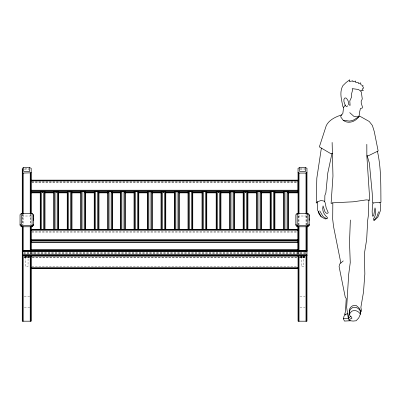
<?xml version="1.0" encoding="UTF-8"?>
<svg xmlns="http://www.w3.org/2000/svg" width="401" height="401" viewBox="0 0 401 401"><rect width="100%" height="100%" fill="white"/><g stroke="black" fill="none" stroke-linecap="round" stroke-linejoin="round"><path stroke-width="0.3" stroke-dasharray="2 1.5" d="M298.048 225.001L298.048 213.798M298.349 225.091L298.349 213.898M299.006 224.936L299.006 214.244M303.843 255.873L303.843 266.394L301.171 266.394L301.171 255.257L301.171 257.567M306.008 224.936L306.008 214.244M306.665 225.091L306.665 213.898M306.971 225.001L306.971 213.798M29.734 307.171L29.263 307.472L24.2 307.472M24.827 168.781L29.027 168.781M300.199 168.781L305.006 168.781M24.386 169.813L29.057 169.813M300.174 169.813L304.84 169.813M31.809 181.628L297.422 181.628M31.809 182.064L297.422 182.064M31.809 182.766L297.422 182.766M42.09 192.625L43.168 192.625M55.584 192.625L56.661 192.625M69.077 192.625L70.155 192.625M149.367 192.625L150.445 192.625M162.861 192.625L163.939 192.625M176.355 192.625L177.432 192.625M218.019 192.625L219.096 192.625M231.512 192.625L232.59 192.625M245.006 192.625L246.084 192.625M41.834 192.691L43.087 192.691M55.614 192.691L56.867 192.691M162.736 192.691L163.989 192.691M217.863 192.691L219.116 192.691M244.8 192.691L246.054 192.691M41.834 192.851L43.087 192.851M55.614 192.851L56.867 192.851M162.736 192.851L163.989 192.851M217.863 192.851L219.116 192.851M244.8 192.851L246.054 192.851M21.98 216.014L30.872 216.014M297.763 216.014L307.251 216.014M31.809 231.407L297.422 231.407M31.809 232.109L297.422 232.109M23.514 252.72L306.971 252.72M23.514 253.046L306.344 253.036M23.514 253.191L306.344 253.181M25.388 256.284L28.055 256.284M301.171 256.284L303.843 256.284M29.769 256.505L24.135 256.59M305.091 256.505L299.462 256.59M29.769 256.725L24.135 256.735L29.769 256.755M305.091 256.725L299.462 256.735L305.091 256.755M24.135 257.051L29.769 257.061M299.462 257.061L305.091 257.051M24.135 257.236L29.769 257.221M32.27 257.221L296.956 257.236M299.462 257.236L305.091 257.221M25.388 257.497L28.055 257.497M301.171 257.497L303.843 257.497M24.135 257.517L29.769 257.507M32.27 257.517L296.956 257.507M299.462 257.517L305.091 257.507M31.809 266.565L297.422 266.565M24.2 296.269L29.263 296.264L29.734 296.57M299.968 296.264L305.026 296.269M299.968 307.472L305.026 307.472M306.008 252.334L306.008 253.743M303.843 255.257L303.843 257.567M299.006 252.334L299.006 253.743M298.349 252.334L298.349 253.708M298.048 252.334L298.048 253.663M297.291 252.404L297.291 253.602M33.263 252.404L33.263 253.602M31.183 252.334L31.183 253.663M30.877 213.898L30.877 225.091M30.877 252.334L30.877 253.708M30.225 214.244L30.225 224.936M30.225 252.334L30.225 253.743M28.055 255.257L28.055 266.394L25.388 266.394L25.388 255.257M23.218 214.244L23.218 224.936M22.566 213.898L22.566 225.091M22.261 213.798L22.261 225.001"/><path stroke-width="0.6" d="M33.393 225.397L33.393 214.746L32.06 213.382L21.383 213.382L20.05 214.746L20.05 225.397L21.383 226.765L32.06 226.765L33.393 225.397L33.393 224.415L32.06 225.568L21.383 225.568L20.05 224.415M297.171 213.773L297.171 226.765L307.843 226.765L309.181 225.397L309.181 214.746L307.843 213.382L297.171 213.382L295.838 214.746L295.838 225.397L297.171 226.765M298.048 249.908L298.048 226.139M298.048 213.798L298.048 168.31L299.602 167.643L305.602 167.643L306.971 168.31L306.971 213.798M298.349 213.527L298.349 172.836L298.048 172.335M299.006 213.618L299.006 173.067L298.349 172.836M299.602 167.643L299.602 171.448L305.602 171.448L305.602 167.643M306.008 213.618L306.008 173.067L306.971 172.335M306.665 213.527L306.665 172.836M306.971 251.141L306.971 226.139M307.843 213.773L307.843 226.765M366.82 144.29L366.86 155.959L369.762 200.209L366.344 199.873L353.271 201.798L332.83 202.821L332.7 219.347L333.582 226.705L340.845 263.011M368.83 200.114L368.414 215.217L367.717 220.079L366.669 239.457L364.369 253.813L364.84 273.993L363.501 292.048L360.89 307.226L361.562 311.371L360.574 311.056L359.552 308.479L356.409 305.637C353.131 304.369 350.158 306.935 349.216 309.968L349.782 315.602L351.471 316.98L351.933 318.103L351.507 318.695L350.384 318.825L349.065 320.178L350.319 320.77L353.121 321.066L356.118 320.77L358.75 317.933L360.725 313.361L360.574 311.056M350.359 219.999L349.517 242.42L350.253 262.55L348.68 274.434L346.654 307.562L348.203 317.657L348.835 317.978L348.705 319.161L349.065 320.178M345.286 105.067L343.612 107.343L342.845 113.388L340.875 115.924L340.76 116.952L343.161 120.235C348.344 124.435 355.983 121.583 359.065 116.22M321.371 148.089L316.82 178.184L316.244 203.086L317.472 201.818L321.101 200.46L324.775 201.277L324.87 195.442L325.868 192.816L327.787 173.042L331.928 153.618M350.319 320.77L344.444 321.066L343.426 318.8L344.033 316.158L345.938 314.123L347.617 313.833M378.614 211.728L376.95 216.605L373.857 220.48L373.441 218.911C375.852 215.758 376.293 211.593 375 207.888L373.677 215.738L372.845 216.204L372.379 215.873L372.168 211.628L372.509 204.816L373.211 202.911L380.95 202.299C380.734 185.282 381.261 168.069 377.421 151.327L378.138 150.961L374.283 131.613L372.404 125.488L369.246 121.483L360.454 116.541L358.785 116.16L358.268 116.611L356.294 116.826L353.872 116.345L349.712 112.616M349.567 314.615L350.218 312.72L352.103 311.041C355.186 309.657 358.905 311.271 360.364 314.244M358.785 116.16L359.306 115.303L359.281 113.468L360.439 108.465L362.389 107.989L362.504 107.157L361.251 103.237L361.176 101.308L362.278 98.962L361.371 92.345L360.775 91.082L358.389 89.478L352.198 88.636L352.594 90.08L351.446 94.29L351.692 96.786L349.792 100.962L350.093 105.403L348.725 104.621C348.875 102.11 347.868 99.463 345.837 97.919L344.705 98.115L343.923 99.428L343.923 101.523L344.945 104.536L346.208 106.521L346.99 106.521L347.642 105.709M30.877 213.527L30.877 172.836L31.183 172.335M324.349 201.182L325.136 202.66L326.203 207.934L328.229 212.67L327.812 213.232L326.384 213.257L324.995 211.853L323.056 205.919C321.792 210.209 323.928 214.685 327.296 217.357L327.391 218.274L326.92 218.836L326.203 218.48L325.883 218.946L324.925 218.821L321.396 216.896L317.672 210.39L317.472 201.818M360.775 91.082L361.732 90.125L363.266 90.711L362.324 88.872L363.652 88.06L362.574 86.235L363.161 85.859L360.82 84.601L360.72 82.897L358.554 83.614L358.344 82.491L355.582 82.36L355.722 81.057L352.93 81.774L352.825 80.832L349.366 81.548L349.767 79.804L346.013 82.581L342.835 85.724C339.146 92.456 341.622 99.749 342.895 106.706L343.612 107.343M350.524 316.399L348.835 317.978L348.509 316.494L349.687 310.514L350.995 308.675L353.206 307.256L355.782 307.306L358.359 308.57L359.953 310.354L360.725 313.361M343.276 260.881L339.667 264.043L339.091 266.6L345.216 297.006L346.233 298.585L345.467 311.657L344.509 314.695L345.938 314.123M358.519 117.057L352.885 120.405L349.451 121.087L343.161 120.235M31.183 213.798L31.183 168.31L29.629 167.643L23.624 167.643L22.261 168.31L22.261 213.798M377.421 151.327L368.679 155.613L366.86 155.959M45.007 229.828L45.007 191.884L41.554 191.593L40.25 191.884L40.25 229.828M44.591 192.53L45.007 192.335M58.501 229.828L58.501 191.884L55.047 191.593L53.744 191.884L53.744 229.828M71.995 229.828L71.995 191.884L68.541 191.593L67.238 191.884L67.238 229.828M85.483 229.828L85.483 191.884L82.035 191.593L80.731 191.884L80.731 229.828M85.072 192.53L85.483 192.335M98.977 229.828L98.977 191.884L95.528 191.593L94.225 191.884L94.225 229.828M112.47 229.828L112.47 191.884L109.017 191.593L107.719 191.884L107.719 229.828M112.059 192.53L112.47 192.335M125.297 229.828L125.297 191.884L121.844 191.593L120.546 191.884L120.546 229.828M124.886 192.53L125.297 192.335M138.791 229.828L138.791 191.884L135.338 191.593L134.039 191.884L134.039 229.828M138.38 192.53L138.791 192.335M152.285 229.828L152.285 191.884L148.831 191.593L147.533 191.884L147.533 229.828M165.778 229.828L165.778 191.884L162.325 191.593L161.022 191.884L161.022 229.828M165.367 192.53L165.778 192.335M179.272 229.828L179.272 191.884L175.818 191.593L174.515 191.884L174.515 229.828M178.856 192.53L179.272 192.335M192.766 229.828L192.766 191.884L189.312 191.593L188.009 191.884L188.009 229.828M206.776 229.828L206.776 191.884L203.322 191.593L202.019 191.884L202.019 229.828M220.936 229.828L220.936 191.884L217.482 191.593L216.179 191.884L216.179 229.828M234.43 229.828L234.43 191.884L230.976 191.593L229.673 191.884L229.673 229.828M247.923 229.828L247.923 191.884L244.47 191.593L243.166 191.884L243.166 229.828M247.507 192.53L247.923 192.335M261.417 229.828L261.417 191.884L257.963 191.593L256.66 191.884L256.66 229.828M274.906 229.828L274.906 191.884L271.457 191.593L270.154 191.884L270.154 229.828M288.399 229.828L288.399 191.884L284.951 191.593L283.647 191.884L283.647 229.828M287.988 192.53L288.399 192.335M332.83 202.821L331.096 203.497L332.965 176.019L332.123 142.415M22.261 172.335L23.218 173.067L30.877 172.836M343.426 318.8L345.216 318.334L348.775 318.514M22.261 249.908L22.566 249.838M341.787 114.846C335.893 116.736 329.136 119.744 326.269 125.613L319.361 146.896L330.73 153.623L332.504 153.598M373.211 202.911L372.549 203.001L372.223 193.252L369.361 163.092L367.216 155.889M374.113 220.164L374.674 220.119L377.872 217.167L380.419 210.635L380.584 205.543L379.983 202.34M299.006 173.067L306.008 173.067M31.183 180.144L298.048 180.144L298.048 192.851L288.023 192.851M31.183 180.305L298.048 180.305M31.183 180.881L298.048 180.881M31.183 190.224L298.048 190.224M31.183 190.931L298.048 190.931M31.183 191.367L298.048 191.367M31.183 192.691L40.581 192.691M44.967 192.691L53.734 192.691M58.12 192.691L67.518 192.691M71.899 192.691L80.671 192.691M85.057 192.691L94.456 192.691M98.836 192.691L108.235 192.691M111.994 192.691L120.766 192.691M125.147 192.691L133.919 192.691M138.305 192.691L147.698 192.691M152.084 192.691L161.483 192.691M165.242 192.691L174.635 192.691M179.021 192.691L188.42 192.691M192.806 192.691L202.199 192.691M206.585 192.691L216.61 192.691M220.996 192.691L229.763 192.691M234.149 192.691L242.921 192.691M247.307 192.691L256.7 192.691M261.086 192.691L270.485 192.691M274.87 192.691L283.637 192.691M288.023 192.691L298.048 192.691M31.183 192.851L40.581 192.851M44.967 192.851L53.734 192.851M58.12 192.851L67.518 192.851M71.899 192.851L80.671 192.851M85.057 192.851L94.456 192.851M98.836 192.851L108.235 192.851M111.994 192.851L120.766 192.851M125.147 192.851L133.919 192.851M138.305 192.851L147.698 192.851M152.084 192.851L161.483 192.851M165.242 192.851L174.635 192.851M179.021 192.851L188.42 192.851M192.806 192.851L202.199 192.851M206.585 192.851L216.61 192.851M220.996 192.851L229.763 192.851M234.149 192.851L242.921 192.851M247.307 192.851L256.7 192.851M261.086 192.851L270.485 192.851M274.87 192.851L283.637 192.851M31.183 229.482L298.048 229.482M31.183 229.643L298.048 229.643M31.183 230.224L298.048 230.224M31.183 239.567L298.048 239.567M31.183 240.274L298.048 240.274M31.183 240.705L298.048 240.705M31.183 242.034L298.048 242.034M31.183 242.194L298.048 242.194M31.183 249.773L298.048 249.773M31.183 250.184L298.048 250.184M22.586 250.605L33.524 250.62M296.956 250.62L306.971 250.605M22.586 250.7L306.971 250.7M22.586 251.026L306.971 251.026M22.586 251.693L306.971 251.693M22.586 254.57L306.971 254.57M22.586 255.216L306.971 255.216M22.586 255.407L33.263 255.407M297.291 255.407L306.971 255.407M22.586 255.497L306.971 255.497M31.183 255.537L298.048 255.537M31.183 256.189L298.048 256.189M31.183 267.622L298.048 267.622M31.183 268.279L298.048 268.279M31.183 268.58L298.048 268.58M22.261 251.141L22.566 251.211M22.261 169.608L22.566 169.748L22.566 213.527M270.154 192.335L270.565 192.53M229.673 192.335L230.089 192.53M202.019 192.335L202.435 192.53M188.009 192.335L188.425 192.53M161.022 192.335L161.438 192.53M147.533 192.335L147.944 192.53M120.546 192.335L120.957 192.53M107.719 192.335L108.13 192.53M94.225 192.335L94.636 192.53M67.238 192.335L67.649 192.53M321.171 216.505L320.579 216.204L318.449 212.821L318.294 211.472M326.203 218.48L323.131 216.62L319.722 210.836M295.838 224.415L297.171 225.568L307.843 225.568L309.181 224.415L309.181 225.397M309.181 214.746L309.181 216.365M309.181 217.041L309.181 217.382M309.181 218.385L309.181 220.415M307.843 213.382L307.843 214.465M306.971 226.67L306.971 321.196L298.048 321.196L298.048 255.467M306.665 226.67L306.665 251.081M306.665 255.467L306.665 321.196M306.008 226.67L306.008 251.081M306.008 255.467L306.008 321.196M299.006 226.67L299.006 251.081M299.006 255.467L299.006 321.196M298.349 226.67L298.349 251.081M298.349 255.467L298.349 321.196M298.048 226.67L298.048 251.081M297.291 250.605L297.291 250.254L33.263 250.254L33.263 250.605M297.171 213.382L297.171 214.465M287.988 191.683L287.988 229.803M287.101 191.593L287.101 229.713M284.951 191.593L284.951 229.713M284.058 191.683L284.058 229.803M274.495 191.683L274.495 229.803M273.607 191.593L273.607 229.713M271.457 191.593L271.457 229.713M270.565 191.683L270.565 229.803M261.001 191.683L261.001 229.803M260.114 191.593L260.114 229.713M257.963 191.593L257.963 229.713M257.071 191.683L257.071 229.803M247.507 191.683L247.507 229.803M246.62 191.593L246.62 229.713M244.47 191.593L244.47 229.713M243.582 191.683L243.582 229.803M234.014 191.683L234.014 229.803M233.126 191.593L233.126 229.713M230.976 191.593L230.976 229.713M230.089 191.683L230.089 229.803M220.525 191.683L220.525 229.803M219.633 191.593L219.633 229.713M217.482 191.593L217.482 229.713M216.595 191.683L216.595 229.803M206.36 191.683L206.36 229.803M205.472 191.593L205.472 229.713M203.322 191.593L203.322 229.713M202.435 191.683L202.435 229.803M192.35 191.683L192.35 229.803M191.462 191.593L191.462 229.713M189.312 191.593L189.312 229.713M188.425 191.683L188.425 229.803M178.856 191.683L178.856 229.803M177.969 191.593L177.969 229.713M175.818 191.593L175.818 229.713M174.931 191.683L174.931 229.803M165.367 191.683L165.367 229.803M164.475 191.593L164.475 229.713M162.325 191.593L162.325 229.713M161.438 191.683L161.438 229.803M151.874 191.683L151.874 229.803M150.982 191.593L150.982 229.713M148.831 191.593L148.831 229.713M147.944 191.683L147.944 229.803M138.38 191.683L138.38 229.803M137.488 191.593L137.488 229.713M135.338 191.593L135.338 229.713M134.45 191.683L134.45 229.803M124.886 191.683L124.886 229.803M123.999 191.593L123.999 229.713M121.844 191.593L121.844 229.713M120.957 191.683L120.957 229.803M112.059 191.683L112.059 229.803M111.172 191.593L111.172 229.713M109.017 191.593L109.017 229.713M108.13 191.683L108.13 229.803M98.566 191.683L98.566 229.803M97.679 191.593L97.679 229.713M95.528 191.593L95.528 229.713M94.636 191.683L94.636 229.803M85.072 191.683L85.072 229.803M84.185 191.593L84.185 229.713M82.035 191.593L82.035 229.713M81.142 191.683L81.142 229.803M71.579 191.683L71.579 229.803M70.691 191.593L70.691 229.713M68.541 191.593L68.541 229.713M67.649 191.683L67.649 229.803M58.085 191.683L58.085 229.803M57.198 191.593L57.198 229.713M55.047 191.593L55.047 229.713M54.16 191.683L54.16 229.803M44.591 191.683L44.591 229.803M43.704 191.593L43.704 229.713M41.554 191.593L41.554 229.713M40.666 191.683L40.666 229.803M33.393 214.746L33.393 216.365M33.393 217.041L33.393 217.382M33.393 218.385L33.393 220.415M32.06 213.382L32.06 226.765M31.183 226.139L31.183 251.081M31.183 255.467L31.183 321.196L22.261 321.196L22.261 226.139M30.877 226.67L30.877 251.081M30.877 255.467L30.877 321.196M30.225 173.067L30.225 213.618M30.225 226.67L30.225 251.081M30.225 255.467L30.225 321.196M29.629 167.643L29.629 171.448L23.624 171.448L23.624 167.643M23.218 173.067L23.218 213.618M23.218 226.67L23.218 251.081M23.218 255.467L23.218 321.196M22.566 226.334L22.566 321.196M21.383 213.382L21.383 226.765"/></g></svg>
